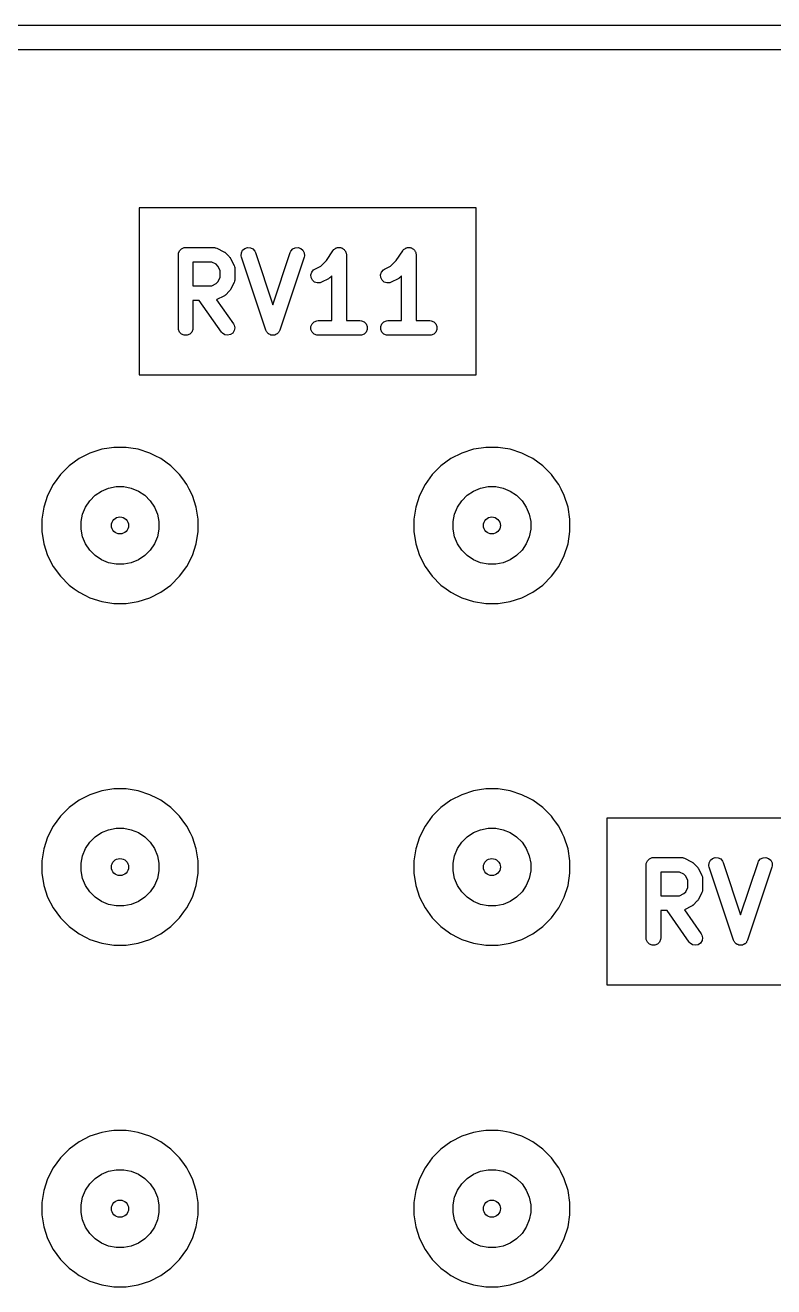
# Model space of a CAD drawing. Extents: x 20 to 124, y -124 to -20.
# Drawn here: x 47.25 to 62.59, y -45.85 to -20 of the extents above; entities that cross this region are included whole.
import ezdxf

# ---------------------------------------------------------------- set-up
doc = ezdxf.new("R2010")
doc.units = 0
doc.layers.add('BLACK', color=7, linetype='CONTINUOUS')
doc.layers.add('WHITE', color=7, linetype='CONTINUOUS')

msp = doc.modelspace()

# ---------------------------------------------------------------- linework, layer by layer
at = {"layer": 'BLACK', "linetype": 'CONTINUOUS'}
for p, q in [((20.6245, -20.5005), (123.3755, -20.5005)), ((56.491214, -23.744984), (49.580214, -23.744984)), ((49.580214, -23.744984), (49.580214, -27.161655)), ((56.491214, -27.161655), (56.491214, -23.744984)), ((50.452378, -24.578608), (50.50645, -24.55621)), ((50.50645, -24.55621), (50.535714, -24.553328)), ((50.535714, -24.553328), (51.107143, -24.553328)), ((51.107143, -24.553328), (51.136407, -24.55621)), ((51.136407, -24.55621), (51.141387, -24.558273)), ((51.747144, -24.573014), (51.802668, -24.554506)), ((51.802668, -24.554506), (51.861049, -24.558655)), ((52.78181, -24.558655), (52.84019, -24.554505)), ((52.84019, -24.554505), (52.895714, -24.573014)), ((53.635585, -24.561893), (53.649307, -24.55621)), ((53.649307, -24.55621), (53.664004, -24.55621)), ((53.664004, -24.55621), (53.678414, -24.553328)), ((53.678414, -24.553328), (53.692984, -24.55621)), ((53.692984, -24.55621), (53.707835, -24.55621)), ((53.707835, -24.55621), (53.721409, -24.561832)), ((55.064156, -24.561893), (55.077878, -24.55621)), ((55.077878, -24.55621), (55.092575, -24.55621)), ((55.092575, -24.55621), (55.106985, -24.553328)), ((55.106985, -24.553328), (55.121555, -24.55621)), ((55.121555, -24.55621), (55.136406, -24.55621)), ((55.136406, -24.55621), (55.14998, -24.561832)), ((50.385714, -24.703328), (50.388596, -24.674064)), ((50.385714, -26.203328), (50.385714, -24.703328)), ((50.388596, -24.674064), (50.410994, -24.619992)), ((50.410994, -24.619992), (50.452378, -24.578608)), ((51.141387, -24.558273), (51.146762, -24.558655)), ((51.146762, -24.558655), (51.174225, -24.569164)), ((51.174225, -24.569164), (51.317082, -24.640593)), ((51.317082, -24.640593), (51.329677, -24.648521)), ((51.329677, -24.648521), (51.333334, -24.650036)), ((51.333334, -24.650036), (51.337451, -24.653415)), ((51.337451, -24.653415), (51.341968, -24.656258)), ((51.341968, -24.656258), (51.344565, -24.659252)), ((51.344565, -24.659252), (51.356065, -24.66869)), ((51.356065, -24.66869), (51.427494, -24.740118)), ((51.427494, -24.740118), (51.436936, -24.751623)), ((51.436936, -24.751623), (51.439928, -24.754218)), ((51.439928, -24.754218), (51.442767, -24.758728)), ((51.442767, -24.758728), (51.446149, -24.762849)), ((51.446149, -24.762849), (51.447664, -24.766508)), ((51.447664, -24.766508), (51.455593, -24.779103)), ((51.455593, -24.779103), (51.527021, -24.921961)), ((51.672607, -24.722089), (51.676756, -24.663708)), ((51.679127, -24.750762), (51.672607, -24.722089)), ((51.676756, -24.663708), (51.70293, -24.611361)), ((52.179127, -26.250762), (51.679127, -24.750762)), ((51.70293, -24.611361), (51.747144, -24.573014)), ((51.861049, -24.558655), (51.913396, -24.584829)), ((51.913396, -24.584829), (51.951743, -24.629043)), ((51.951743, -24.629043), (51.963731, -24.655894)), ((51.963731, -24.655894), (52.321429, -25.728986)), ((52.321429, -25.728986), (52.679127, -24.655894)), ((52.963732, -24.750762), (52.463731, -26.250762)), ((52.679127, -24.655894), (52.691115, -24.629043)), ((52.691115, -24.629043), (52.729462, -24.584828)), ((52.729462, -24.584828), (52.78181, -24.558655)), ((52.895714, -24.573014), (52.939928, -24.611361)), ((52.939928, -24.611361), (52.966102, -24.663708)), ((52.970252, -24.722088), (52.963732, -24.750762)), ((52.966102, -24.663708), (52.970252, -24.722088)), ((53.419144, -24.822051), (53.553764, -24.620123)), ((53.553764, -24.620123), (53.55383, -24.620042)), ((53.55383, -24.620042), (53.553851, -24.619992)), ((53.553851, -24.619992), (53.553962, -24.61988)), ((53.553962, -24.61988), (53.572394, -24.597372)), ((53.572394, -24.597372), (53.584736, -24.589106)), ((53.584736, -24.589106), (53.595235, -24.578608)), ((53.595235, -24.578608), (53.608811, -24.572984)), ((53.608811, -24.572984), (53.621024, -24.564806)), ((53.621024, -24.564806), (53.635585, -24.561893)), ((53.721409, -24.561832), (53.735828, -24.564685)), ((53.735828, -24.564685), (53.748188, -24.572925)), ((53.748188, -24.572925), (53.761907, -24.578608)), ((53.761907, -24.578608), (53.772296, -24.588997)), ((53.772296, -24.588997), (53.784527, -24.597151)), ((53.784527, -24.597151), (53.792792, -24.609493)), ((53.792792, -24.609493), (53.803291, -24.619992)), ((53.803291, -24.619992), (53.808914, -24.633568)), ((53.808914, -24.633568), (53.817093, -24.645781)), ((53.817093, -24.645781), (53.820005, -24.660343)), ((53.820005, -24.660343), (53.825689, -24.674064)), ((53.825689, -24.674064), (53.82854, -24.703016)), ((53.82854, -24.703016), (53.828571, -24.70317)), ((53.828571, -24.70317), (53.82856, -24.703222)), ((53.82856, -24.703222), (53.828571, -24.703328)), ((53.828571, -24.703328), (53.828571, -26.053328)), ((54.847715, -24.822051), (54.982335, -24.620123)), ((54.982335, -24.620123), (54.982401, -24.620042)), ((54.982401, -24.620042), (54.982422, -24.619992)), ((54.982422, -24.619992), (54.982533, -24.61988)), ((54.982533, -24.61988), (55.000965, -24.597372)), ((55.000965, -24.597372), (55.013307, -24.589106)), ((55.013307, -24.589106), (55.023806, -24.578608)), ((55.023806, -24.578608), (55.037382, -24.572984)), ((55.037382, -24.572984), (55.049595, -24.564806)), ((55.049595, -24.564806), (55.064156, -24.561893)), ((55.14998, -24.561832), (55.164399, -24.564685)), ((55.164399, -24.564685), (55.176759, -24.572925)), ((55.176759, -24.572925), (55.190478, -24.578608)), ((55.190478, -24.578608), (55.200867, -24.588997)), ((55.200867, -24.588997), (55.213098, -24.597151)), ((55.213098, -24.597151), (55.221363, -24.609493)), ((55.221363, -24.609493), (55.231862, -24.619992)), ((55.231862, -24.619992), (55.237485, -24.633568)), ((55.237485, -24.633568), (55.245664, -24.645781)), ((55.245664, -24.645781), (55.248576, -24.660343)), ((55.248576, -24.660343), (55.25426, -24.674064)), ((55.25426, -24.674064), (55.257111, -24.703016)), ((55.257111, -24.703016), (55.257142, -24.70317)), ((55.257142, -24.70317), (55.257131, -24.703222)), ((55.257131, -24.703222), (55.257142, -24.703328)), ((55.257142, -24.703328), (55.257142, -26.053328)), ((51.071733, -24.853328), (50.685714, -24.853328)), ((50.685714, -24.853328), (50.685714, -25.339042)), ((51.161147, -24.898035), (51.071733, -24.853328)), ((51.198151, -24.935039), (51.161147, -24.898035)), ((51.242857, -25.024451), (51.198151, -24.935039)), ((51.242857, -25.167918), (51.242857, -25.024451)), ((51.527021, -24.921961), (51.537531, -24.949424)), ((51.537531, -24.949424), (51.537912, -24.954799)), ((51.537912, -24.954799), (51.539975, -24.959778)), ((51.539975, -24.959778), (51.542857, -24.989042)), ((51.542857, -24.989042), (51.542857, -25.203328)), ((53.101178, -25.113139), (53.119685, -25.057616)), ((53.119685, -25.057616), (53.158032, -25.013401)), ((53.158032, -25.013401), (53.182918, -24.997736)), ((53.182918, -24.997736), (53.304003, -24.937192)), ((53.304003, -24.937192), (53.419144, -24.822051)), ((54.529749, -25.113139), (54.548256, -25.057616)), ((54.548256, -25.057616), (54.586603, -25.013401)), ((54.586603, -25.013401), (54.611489, -24.997736)), ((54.611489, -24.997736), (54.732574, -24.937192)), ((54.732574, -24.937192), (54.847715, -24.822051)), ((51.071733, -25.339042), (51.161145, -25.294336)), ((51.161145, -25.294336), (51.19815, -25.257331)), ((51.19815, -25.257331), (51.242857, -25.167918)), ((51.527021, -25.270409), (51.455593, -25.413267)), ((51.537531, -25.242946), (51.527021, -25.270409)), ((51.537912, -25.23757), (51.537531, -25.242946)), ((51.539975, -25.232592), (51.537912, -25.23757)), ((51.542857, -25.203328), (51.539975, -25.232592)), ((53.105327, -25.171519), (53.101178, -25.113139)), ((53.131501, -25.223868), (53.105327, -25.171519)), ((53.175716, -25.262215), (53.131501, -25.223868)), ((53.231239, -25.280722), (53.175716, -25.262215)), ((53.289619, -25.276573), (53.231239, -25.280722)), ((53.317082, -25.266064), (53.289619, -25.276573)), ((53.459939, -25.194635), (53.317082, -25.266064)), ((53.472532, -25.186707), (53.459939, -25.194635)), ((53.476192, -25.185192), (53.472532, -25.186707)), ((53.480311, -25.18181), (53.476192, -25.185192)), ((53.484825, -25.17897), (53.480311, -25.18181)), ((53.487421, -25.175976), (53.484825, -25.17897)), ((53.498923, -25.166537), (53.487421, -25.175976)), ((53.528571, -25.136889), (53.498923, -25.166537)), ((53.528571, -26.053328), (53.528571, -25.136889)), ((54.533898, -25.171519), (54.529749, -25.113139)), ((54.560072, -25.223868), (54.533898, -25.171519)), ((54.604287, -25.262215), (54.560072, -25.223868)), ((54.65981, -25.280722), (54.604287, -25.262215)), ((54.71819, -25.276573), (54.65981, -25.280722)), ((54.745653, -25.266064), (54.71819, -25.276573)), ((54.88851, -25.194635), (54.745653, -25.266064)), ((54.901103, -25.186707), (54.88851, -25.194635)), ((54.904763, -25.185192), (54.901103, -25.186707)), ((54.908882, -25.18181), (54.904763, -25.185192)), ((54.913396, -25.17897), (54.908882, -25.18181)), ((54.915992, -25.175976), (54.913396, -25.17897)), ((54.927494, -25.166537), (54.915992, -25.175976)), ((54.957142, -25.136889), (54.927494, -25.166537)), ((54.957142, -26.053328), (54.957142, -25.136889)), ((50.685714, -25.339042), (51.071733, -25.339042)), ((51.317082, -25.551778), (51.174225, -25.623206)), ((51.329675, -25.54385), (51.317082, -25.551778)), ((51.333335, -25.542335), (51.329675, -25.54385)), ((51.337454, -25.538953), (51.333335, -25.542335)), ((51.341968, -25.536113), (51.337454, -25.538953)), ((51.344564, -25.533119), (51.341968, -25.536113)), ((51.356066, -25.52368), (51.344564, -25.533119)), ((51.427495, -25.452251), (51.356066, -25.52368)), ((51.436936, -25.440746), (51.427495, -25.452251)), ((51.439928, -25.438152), (51.436936, -25.440746)), ((51.442766, -25.433642), (51.439928, -25.438152)), ((51.44615, -25.42952), (51.442766, -25.433642)), ((51.447666, -25.425858), (51.44615, -25.42952)), ((51.455593, -25.413267), (51.447666, -25.425858)), ((50.814759, -25.639042), (50.685714, -25.639042)), ((50.685714, -25.639042), (50.685714, -26.203328)), ((51.269972, -26.289347), (50.814759, -25.639042)), ((51.174225, -25.623206), (51.17079, -25.62452)), ((51.17079, -25.62452), (51.515742, -26.117309)), ((53.12528, -26.119992), (53.166664, -26.078608)), ((53.166664, -26.078608), (53.220736, -26.05621)), ((53.220736, -26.05621), (53.25, -26.053328)), ((53.25, -26.053328), (53.528571, -26.053328)), ((53.828571, -26.053328), (54.107143, -26.053328)), ((54.107143, -26.053328), (54.136407, -26.05621)), ((54.136407, -26.05621), (54.190479, -26.078608)), ((54.190479, -26.078608), (54.231863, -26.119992)), ((54.553851, -26.119992), (54.595235, -26.078608)), ((54.595235, -26.078608), (54.649307, -26.05621)), ((54.649307, -26.05621), (54.678571, -26.053328)), ((54.678571, -26.053328), (54.957142, -26.053328)), ((55.257142, -26.053328), (55.535714, -26.053328)), ((55.535714, -26.053328), (55.564978, -26.05621)), ((55.564978, -26.05621), (55.61905, -26.078608)), ((55.61905, -26.078608), (55.660434, -26.119992)), ((50.388596, -26.232592), (50.385714, -26.203328)), ((50.410994, -26.286664), (50.388596, -26.232592)), ((50.452378, -26.328048), (50.410994, -26.286664)), ((50.50645, -26.350446), (50.452378, -26.328048)), ((50.564978, -26.350446), (50.50645, -26.350446)), ((50.61905, -26.328048), (50.564978, -26.350446)), ((50.660434, -26.286664), (50.61905, -26.328048)), ((50.682832, -26.232592), (50.660434, -26.286664)), ((50.685714, -26.203328), (50.682832, -26.232592)), ((51.289115, -26.311669), (51.269972, -26.289347)), ((51.338472, -26.343122), (51.289115, -26.311669)), ((51.396108, -26.353293), (51.338472, -26.343122)), ((51.45325, -26.340634), (51.396108, -26.353293)), ((51.501198, -26.30707), (51.45325, -26.340634)), ((51.532651, -26.257713), (51.501198, -26.30707)), ((51.515742, -26.117309), (51.530163, -26.142935)), ((51.530163, -26.142935), (51.542822, -26.200077)), ((51.542822, -26.200077), (51.532651, -26.257713)), ((52.191115, -26.277613), (52.179127, -26.250762)), ((52.198137, -26.28571), (52.191115, -26.277613)), ((52.20293, -26.295295), (52.198137, -26.28571)), ((52.217136, -26.307616), (52.20293, -26.295295)), ((52.229462, -26.321828), (52.217136, -26.307616)), ((52.239049, -26.326621), (52.229462, -26.321828)), ((52.247144, -26.333642), (52.239049, -26.326621)), ((52.264986, -26.339589), (52.247144, -26.333642)), ((52.28181, -26.348001), (52.264986, -26.339589)), ((52.2925, -26.34876), (52.28181, -26.348001)), ((52.302668, -26.35215), (52.2925, -26.34876)), ((52.321424, -26.350817), (52.302668, -26.35215)), ((52.34019, -26.352151), (52.321424, -26.350817)), ((52.35036, -26.34876), (52.34019, -26.352151)), ((52.361049, -26.348001), (52.35036, -26.34876)), ((52.37787, -26.33959), (52.361049, -26.348001)), ((52.395714, -26.333642), (52.37787, -26.33959)), ((52.40381, -26.326619), (52.395714, -26.333642)), ((52.413396, -26.321827), (52.40381, -26.326619)), ((52.425719, -26.307618), (52.413396, -26.321827)), ((52.439928, -26.295295), (52.425719, -26.307618)), ((52.44472, -26.285709), (52.439928, -26.295295)), ((52.451743, -26.277613), (52.44472, -26.285709)), ((52.463731, -26.250762), (52.451743, -26.277613)), ((53.102882, -26.174064), (53.12528, -26.119992)), ((53.102882, -26.232592), (53.102882, -26.174064)), ((53.12528, -26.286664), (53.102882, -26.232592)), ((53.166664, -26.328048), (53.12528, -26.286664)), ((53.220736, -26.350446), (53.166664, -26.328048)), ((53.25, -26.353328), (53.220736, -26.350446)), ((54.107143, -26.353328), (53.25, -26.353328)), ((54.136407, -26.350446), (54.107143, -26.353328)), ((54.190479, -26.328048), (54.136407, -26.350446)), ((54.231863, -26.286664), (54.190479, -26.328048)), ((54.231863, -26.119992), (54.254261, -26.174064)), ((54.254261, -26.232592), (54.231863, -26.286664)), ((54.254261, -26.174064), (54.254261, -26.232592)), ((54.531453, -26.174064), (54.553851, -26.119992)), ((54.531453, -26.232592), (54.531453, -26.174064)), ((54.553851, -26.286664), (54.531453, -26.232592)), ((54.595235, -26.328048), (54.553851, -26.286664)), ((54.649307, -26.350446), (54.595235, -26.328048)), ((54.678571, -26.353328), (54.649307, -26.350446)), ((55.535714, -26.353328), (54.678571, -26.353328)), ((55.564978, -26.350446), (55.535714, -26.353328)), ((55.61905, -26.328048), (55.564978, -26.350446)), ((55.660434, -26.286664), (55.61905, -26.328048)), ((55.660434, -26.119992), (55.682832, -26.174064)), ((55.682832, -26.232592), (55.660434, -26.286664)), ((55.682832, -26.174064), (55.682832, -26.232592)), ((49.580214, -27.161655), (56.491214, -27.161655)), ((48.815214, -28.68891), (48.575616, -28.76676)), ((48.968076, -28.664699), (48.815214, -28.68891)), ((49.064038, -28.6495), (48.968076, -28.664699)), ((49.315962, -28.6495), (49.064038, -28.6495)), ((49.41193, -28.6647), (49.315962, -28.6495)), ((49.564785, -28.68891), (49.41193, -28.6647)), ((49.804383, -28.76676), (49.564785, -28.68891)), ((56.435214, -28.68891), (56.195616, -28.76676)), ((56.588076, -28.664699), (56.435214, -28.68891)), ((56.684038, -28.6495), (56.588076, -28.664699)), ((56.935962, -28.6495), (56.684038, -28.6495)), ((57.03193, -28.6647), (56.935962, -28.6495)), ((57.184785, -28.68891), (57.03193, -28.6647)), ((57.424383, -28.76676), (57.184785, -28.68891)), ((48.351151, -28.881132), (48.14735, -29.029201)), ((48.575616, -28.76676), (48.351151, -28.881132)), ((49.913418, -28.822317), (49.804383, -28.76676)), ((50.028845, -28.88113), (49.913418, -28.822317)), ((50.028847, -28.881131), (50.028845, -28.88113)), ((50.028848, -28.881132), (50.028847, -28.881131)), ((50.232649, -29.029201), (50.028848, -28.881132)), ((55.971151, -28.881132), (55.76735, -29.029201)), ((56.195616, -28.76676), (55.971151, -28.881132)), ((57.533418, -28.822317), (57.424383, -28.76676)), ((57.648845, -28.88113), (57.533418, -28.822317)), ((57.648847, -28.881131), (57.648845, -28.88113)), ((57.648848, -28.881132), (57.648847, -28.881131)), ((57.852649, -29.029201), (57.648848, -28.881132)), ((47.969201, -29.20735), (47.821132, -29.411151)), ((47.969205, -29.207345), (47.969201, -29.20735)), ((48.147345, -29.029205), (47.969205, -29.207345)), ((48.14735, -29.029201), (48.147345, -29.029205)), ((50.232654, -29.029205), (50.232649, -29.029201)), ((50.410794, -29.207345), (50.232654, -29.029205)), ((50.410798, -29.20735), (50.410794, -29.207345)), ((50.475239, -29.296046), (50.410798, -29.20735)), ((55.589201, -29.20735), (55.441132, -29.411151)), ((55.589205, -29.207345), (55.589201, -29.20735)), ((55.767345, -29.029205), (55.589205, -29.207345)), ((55.76735, -29.029201), (55.767345, -29.029205)), ((57.852654, -29.029205), (57.852649, -29.029201)), ((58.030794, -29.207345), (57.852654, -29.029205)), ((58.030798, -29.20735), (58.030794, -29.207345)), ((58.095239, -29.296046), (58.030798, -29.20735)), ((47.821132, -29.411151), (47.70676, -29.635616)), ((48.957772, -29.484448), (49.111586, -29.453852)), ((49.111586, -29.453852), (49.268414, -29.453852)), ((49.268414, -29.453852), (49.422228, -29.484448)), ((50.55887, -29.411155), (50.475239, -29.296046)), ((50.608693, -29.508939), (50.55887, -29.411155)), ((55.441132, -29.411151), (55.32676, -29.635616)), ((56.577772, -29.484448), (56.731586, -29.453852)), ((56.731586, -29.453852), (56.888414, -29.453852)), ((56.888414, -29.453852), (57.042228, -29.484448)), ((58.17887, -29.411155), (58.095239, -29.296046)), ((58.228693, -29.508939), (58.17887, -29.411155)), ((47.70676, -29.635616), (47.62891, -29.875214)), ((48.571592, -29.742485), (48.682485, -29.631592)), ((48.682485, -29.631592), (48.812883, -29.544463)), ((48.812883, -29.544463), (48.957772, -29.484448)), ((49.422228, -29.484448), (49.567117, -29.544463)), ((49.567117, -29.544463), (49.697515, -29.631592)), ((49.697515, -29.631592), (49.808408, -29.742485)), ((50.673239, -29.635616), (50.608693, -29.508939)), ((50.673239, -29.635618), (50.673239, -29.635616)), ((50.673241, -29.635621), (50.673239, -29.635618)), ((50.75109, -29.875215), (50.673241, -29.635621)), ((55.32676, -29.635616), (55.24891, -29.875214)), ((56.191592, -29.742485), (56.302485, -29.631592)), ((56.302485, -29.631592), (56.432883, -29.544463)), ((56.432883, -29.544463), (56.577772, -29.484448)), ((57.042228, -29.484448), (57.187117, -29.544463)), ((57.187117, -29.544463), (57.317515, -29.631592)), ((57.317515, -29.631592), (57.428408, -29.742485)), ((58.293239, -29.635616), (58.228693, -29.508939)), ((58.293239, -29.635618), (58.293239, -29.635616)), ((58.293241, -29.635621), (58.293239, -29.635618)), ((58.37109, -29.875215), (58.293241, -29.635621)), ((47.62891, -29.875214), (47.5895, -30.124038)), ((48.424448, -30.017772), (48.484463, -29.872883)), ((48.484463, -29.872883), (48.571592, -29.742485)), ((49.808408, -29.742485), (49.895537, -29.872883)), ((49.895537, -29.872883), (49.955552, -30.017772)), ((50.7905, -30.124038), (50.75109, -29.875215)), ((55.24891, -29.875214), (55.2095, -30.124038)), ((56.044448, -30.017772), (56.104463, -29.872883)), ((56.104463, -29.872883), (56.191592, -29.742485)), ((57.428408, -29.742485), (57.515537, -29.872883)), ((57.515537, -29.872883), (57.575552, -30.017772)), ((58.4105, -30.124038), (58.37109, -29.875215)), ((47.5895, -30.124038), (47.5895, -30.375961)), ((48.393852, -30.171586), (48.424448, -30.017772)), ((48.393852, -30.328414), (48.393852, -30.171586)), ((49.955552, -30.017772), (49.986148, -30.171586)), ((49.986148, -30.171586), (49.986148, -30.328414)), ((50.7905, -30.375962), (50.7905, -30.124038)), ((55.2095, -30.124038), (55.2095, -30.375961)), ((56.013852, -30.171586), (56.044448, -30.017772)), ((56.013852, -30.328414), (56.013852, -30.171586)), ((57.575552, -30.017772), (57.606148, -30.171586)), ((57.606148, -30.171586), (57.606148, -30.328414)), ((58.4105, -30.375962), (58.4105, -30.124038)), ((47.5895, -30.375961), (47.62891, -30.624785)), ((48.424448, -30.482228), (48.393852, -30.328414)), ((48.484463, -30.627117), (48.424448, -30.482228)), ((49.955552, -30.482228), (49.895537, -30.627117)), ((49.986148, -30.328414), (49.955552, -30.482228)), ((50.75109, -30.624785), (50.7905, -30.375962)), ((55.2095, -30.375961), (55.24891, -30.624785)), ((56.044448, -30.482228), (56.013852, -30.328414)), ((56.104463, -30.627117), (56.044448, -30.482228)), ((57.575552, -30.482228), (57.515537, -30.627117)), ((57.606148, -30.328414), (57.575552, -30.482228)), ((58.37109, -30.624785), (58.4105, -30.375962)), ((47.62891, -30.624785), (47.70676, -30.864383)), ((48.571592, -30.757515), (48.484463, -30.627117)), ((48.682485, -30.868408), (48.571592, -30.757515)), ((49.808408, -30.757515), (49.697515, -30.868408)), ((49.895537, -30.627117), (49.808408, -30.757515)), ((50.673241, -30.864379), (50.75109, -30.624785)), ((55.24891, -30.624785), (55.32676, -30.864383)), ((56.191592, -30.757515), (56.104463, -30.627117)), ((56.302485, -30.868408), (56.191592, -30.757515)), ((57.428408, -30.757515), (57.317515, -30.868408)), ((57.515537, -30.627117), (57.428408, -30.757515)), ((58.293241, -30.864379), (58.37109, -30.624785)), ((47.70676, -30.864383), (47.821132, -31.088848)), ((48.812883, -30.955537), (48.682485, -30.868408)), ((48.957772, -31.015552), (48.812883, -30.955537)), ((49.111586, -31.046148), (48.957772, -31.015552)), ((49.422228, -31.015552), (49.268414, -31.046148)), ((49.567117, -30.955537), (49.422228, -31.015552)), ((49.697515, -30.868408), (49.567117, -30.955537)), ((50.55887, -31.088845), (50.673241, -30.864379)), ((55.32676, -30.864383), (55.441132, -31.088848)), ((56.432883, -30.955537), (56.302485, -30.868408)), ((56.577772, -31.015552), (56.432883, -30.955537)), ((56.731586, -31.046148), (56.577772, -31.015552)), ((57.042228, -31.015552), (56.888414, -31.046148)), ((57.187117, -30.955537), (57.042228, -31.015552)), ((57.317515, -30.868408), (57.187117, -30.955537)), ((58.17887, -31.088845), (58.293241, -30.864379)), ((47.821132, -31.088848), (47.969201, -31.292649)), ((49.268414, -31.046148), (49.111586, -31.046148)), ((50.410793, -31.292656), (50.55887, -31.088845)), ((55.441132, -31.088848), (55.589201, -31.292649)), ((56.888414, -31.046148), (56.731586, -31.046148)), ((58.030793, -31.292656), (58.17887, -31.088845)), ((47.969201, -31.292649), (47.969205, -31.292654)), ((47.969205, -31.292654), (48.147345, -31.470794)), ((48.147345, -31.470794), (48.14735, -31.470798)), ((48.14735, -31.470798), (48.251422, -31.54641)), ((50.028845, -31.61887), (50.232656, -31.470793)), ((50.232656, -31.470793), (50.410793, -31.292656)), ((55.589201, -31.292649), (55.589205, -31.292654)), ((55.589205, -31.292654), (55.767345, -31.470794)), ((55.767345, -31.470794), (55.76735, -31.470798)), ((55.76735, -31.470798), (55.871422, -31.54641)), ((57.648845, -31.61887), (57.852656, -31.470793)), ((57.852656, -31.470793), (58.030793, -31.292656)), ((48.251422, -31.54641), (48.351155, -31.61887)), ((48.351155, -31.61887), (48.466586, -31.677685)), ((48.466586, -31.677685), (48.575616, -31.733239)), ((48.575616, -31.733239), (48.575618, -31.733239)), ((48.575618, -31.733239), (48.575621, -31.733241)), ((48.575621, -31.733241), (48.815215, -31.81109)), ((49.564785, -31.81109), (49.804379, -31.733241)), ((49.804379, -31.733241), (50.028845, -31.61887)), ((55.871422, -31.54641), (55.971155, -31.61887)), ((55.971155, -31.61887), (56.086586, -31.677685)), ((56.086586, -31.677685), (56.195616, -31.733239)), ((56.195616, -31.733239), (56.195618, -31.733239)), ((56.195618, -31.733239), (56.195621, -31.733241)), ((56.195621, -31.733241), (56.435215, -31.81109)), ((57.184785, -31.81109), (57.424379, -31.733241)), ((57.424379, -31.733241), (57.648845, -31.61887)), ((48.815215, -31.81109), (49.064038, -31.8505)), ((49.064038, -31.8505), (49.064039, -31.8505)), ((49.064039, -31.8505), (49.315961, -31.8505)), ((49.315961, -31.8505), (49.315962, -31.8505)), ((49.315962, -31.8505), (49.564785, -31.81109)), ((56.435215, -31.81109), (56.684038, -31.8505)), ((56.684038, -31.8505), (56.684039, -31.8505)), ((56.684039, -31.8505), (56.935961, -31.8505)), ((56.935961, -31.8505), (56.935962, -31.8505)), ((56.935962, -31.8505), (57.184785, -31.81109)), ((48.939626, -35.669205), (48.815214, -35.68891)), ((49.064038, -35.6495), (48.939626, -35.669205)), ((49.315962, -35.6495), (49.064038, -35.6495)), ((49.564785, -35.68891), (49.315962, -35.6495)), ((56.559626, -35.669205), (56.435214, -35.68891)), ((56.684038, -35.6495), (56.559626, -35.669205)), ((56.935962, -35.6495), (56.684038, -35.6495)), ((57.184785, -35.68891), (56.935962, -35.6495)), ((48.351151, -35.881132), (48.14735, -36.029201)), ((48.575616, -35.76676), (48.351151, -35.881132)), ((48.815214, -35.68891), (48.575616, -35.76676)), ((49.804383, -35.76676), (49.564785, -35.68891)), ((49.958747, -35.845413), (49.804383, -35.76676)), ((50.028845, -35.88113), (49.958747, -35.845413)), ((50.028847, -35.881131), (50.028845, -35.88113)), ((50.028848, -35.881132), (50.028847, -35.881131)), ((50.232649, -36.029201), (50.028848, -35.881132)), ((55.971151, -35.881132), (55.76735, -36.029201)), ((56.195616, -35.76676), (55.971151, -35.881132)), ((56.435214, -35.68891), (56.195616, -35.76676)), ((57.424383, -35.76676), (57.184785, -35.68891)), ((57.578747, -35.845413), (57.424383, -35.76676)), ((57.648845, -35.88113), (57.578747, -35.845413)), ((57.648847, -35.881131), (57.648845, -35.88113)), ((57.648848, -35.881132), (57.648847, -35.881131)), ((57.852649, -36.029201), (57.648848, -35.881132)), ((48.147345, -36.029205), (47.969205, -36.207345)), ((48.14735, -36.029201), (48.147345, -36.029205)), ((50.232654, -36.029205), (50.232649, -36.029201)), ((50.410794, -36.207345), (50.232654, -36.029205)), ((55.767345, -36.029205), (55.589205, -36.207345)), ((55.76735, -36.029201), (55.767345, -36.029205)), ((57.852654, -36.029205), (57.852649, -36.029201)), ((58.030798, -36.207349), (57.852654, -36.029205)), ((47.821132, -36.411151), (47.70676, -36.635616)), ((47.969201, -36.20735), (47.821132, -36.411151)), ((47.969205, -36.207345), (47.969201, -36.20735)), ((50.410798, -36.20735), (50.410794, -36.207345)), ((50.463752, -36.280236), (50.410798, -36.20735)), ((50.55887, -36.411155), (50.463752, -36.280236)), ((50.631747, -36.554184), (50.55887, -36.411155)), ((55.441132, -36.411151), (55.32676, -36.635616)), ((55.589201, -36.20735), (55.441132, -36.411151)), ((55.589205, -36.207345), (55.589201, -36.20735)), ((58.073778, -36.266507), (58.030798, -36.207349)), ((58.114751, -36.322902), (58.073778, -36.266507)), ((58.17887, -36.411155), (58.114751, -36.322902)), ((58.251747, -36.554184), (58.17887, -36.411155)), ((66.076214, -36.244984), (59.165214, -36.244984)), ((59.165214, -36.244984), (59.165214, -39.661655)), ((47.70676, -36.635616), (47.62891, -36.875214)), ((48.571592, -36.742485), (48.682485, -36.631592)), ((48.682485, -36.631592), (48.812883, -36.544463)), ((48.812883, -36.544463), (48.957772, -36.484448)), ((48.957772, -36.484448), (49.111586, -36.453852)), ((49.111586, -36.453852), (49.268414, -36.453852)), ((49.268414, -36.453852), (49.422228, -36.484448)), ((49.422228, -36.484448), (49.567117, -36.544463)), ((49.567117, -36.544463), (49.697515, -36.631592)), ((49.697515, -36.631592), (49.808408, -36.742485)), ((50.673239, -36.635616), (50.631747, -36.554184)), ((50.673239, -36.635618), (50.673239, -36.635616)), ((50.673241, -36.635621), (50.673239, -36.635618)), ((50.75109, -36.875215), (50.673241, -36.635621)), ((55.32676, -36.635616), (55.24891, -36.875214)), ((56.191592, -36.742485), (56.302485, -36.631592)), ((56.302485, -36.631592), (56.432883, -36.544463)), ((56.432883, -36.544463), (56.577772, -36.484448)), ((56.577772, -36.484448), (56.731586, -36.453852)), ((56.731586, -36.453852), (56.888414, -36.453852)), ((56.888414, -36.453852), (57.042228, -36.484448)), ((57.042228, -36.484448), (57.187117, -36.544463)), ((57.187117, -36.544463), (57.317515, -36.631592)), ((57.317515, -36.631592), (57.428408, -36.742485)), ((58.293239, -36.635616), (58.251747, -36.554184)), ((58.293239, -36.635618), (58.293239, -36.635616)), ((58.293241, -36.635621), (58.293239, -36.635618)), ((58.37109, -36.875215), (58.293241, -36.635621)), ((47.62891, -36.875214), (47.5895, -37.124038)), ((48.424448, -37.017772), (48.484463, -36.872883)), ((48.484463, -36.872883), (48.571592, -36.742485)), ((49.808408, -36.742485), (49.895537, -36.872883)), ((49.895537, -36.872883), (49.955552, -37.017772)), ((50.7905, -37.124038), (50.75109, -36.875215)), ((55.24891, -36.875214), (55.2095, -37.124038)), ((56.044448, -37.017772), (56.104463, -36.872883)), ((56.104463, -36.872883), (56.191592, -36.742485)), ((57.428408, -36.742485), (57.515537, -36.872883)), ((57.515537, -36.872883), (57.575552, -37.017772)), ((58.4105, -37.124038), (58.37109, -36.875215)), ((47.5895, -37.124038), (47.5895, -37.375961)), ((48.393852, -37.171586), (48.424448, -37.017772)), ((48.393852, -37.328414), (48.393852, -37.171586)), ((49.955552, -37.017772), (49.986148, -37.171586)), ((49.986148, -37.171586), (49.986148, -37.328414)), ((50.7905, -37.375962), (50.7905, -37.124038)), ((55.2095, -37.124038), (55.2095, -37.375961)), ((56.013852, -37.171586), (56.044448, -37.017772)), ((56.013852, -37.328414), (56.013852, -37.171586)), ((57.575552, -37.017772), (57.606148, -37.171586)), ((57.606148, -37.171586), (57.606148, -37.328414)), ((58.4105, -37.375962), (58.4105, -37.124038)), ((59.970714, -37.203328), (59.973596, -37.174064)), ((59.970714, -38.703328), (59.970714, -37.203328)), ((59.973596, -37.174064), (59.995994, -37.119992)), ((59.995994, -37.119992), (60.037378, -37.078608)), ((60.037378, -37.078608), (60.09145, -37.05621)), ((60.09145, -37.05621), (60.120714, -37.053328)), ((60.120714, -37.053328), (60.692143, -37.053328)), ((60.692143, -37.053328), (60.721407, -37.05621)), ((60.721407, -37.05621), (60.726387, -37.058273)), ((60.726387, -37.058273), (60.731762, -37.058655)), ((60.731762, -37.058655), (60.759225, -37.069164)), ((60.759225, -37.069164), (60.902082, -37.140593)), ((60.902082, -37.140593), (60.914677, -37.148521)), ((60.914677, -37.148521), (60.918334, -37.150036)), ((60.918334, -37.150036), (60.922451, -37.153415)), ((60.922451, -37.153415), (60.926968, -37.156258)), ((60.926968, -37.156258), (60.929565, -37.159252)), ((60.929565, -37.159252), (60.941065, -37.16869)), ((60.941065, -37.16869), (61.012494, -37.240118)), ((61.257607, -37.222089), (61.261756, -37.163708)), ((61.264127, -37.250762), (61.257607, -37.222089)), ((61.261756, -37.163708), (61.28793, -37.111361)), ((61.28793, -37.111361), (61.332144, -37.073014)), ((61.332144, -37.073014), (61.387668, -37.054506)), ((61.387668, -37.054506), (61.446049, -37.058655)), ((61.446049, -37.058655), (61.498396, -37.084829)), ((61.498396, -37.084829), (61.536743, -37.129043)), ((61.536743, -37.129043), (61.548731, -37.155894)), ((61.548731, -37.155894), (61.906429, -38.228986)), ((61.906429, -38.228986), (62.264127, -37.155894)), ((62.264127, -37.155894), (62.276115, -37.129043)), ((62.276115, -37.129043), (62.314462, -37.084828)), ((62.314462, -37.084828), (62.36681, -37.058655)), ((62.36681, -37.058655), (62.42519, -37.054505)), ((62.42519, -37.054505), (62.480714, -37.073014)), ((62.480714, -37.073014), (62.524928, -37.111361)), ((62.524928, -37.111361), (62.551102, -37.163708)), ((62.555252, -37.222088), (62.548732, -37.250762)), ((62.551102, -37.163708), (62.555252, -37.222088)), ((47.5895, -37.375961), (47.62891, -37.624785)), ((48.424448, -37.482228), (48.393852, -37.328414)), ((48.484463, -37.627117), (48.424448, -37.482228)), ((49.955552, -37.482228), (49.895537, -37.627117)), ((49.986148, -37.328414), (49.955552, -37.482228)), ((50.75109, -37.624785), (50.7905, -37.375962)), ((55.2095, -37.375961), (55.24891, -37.624785)), ((56.044448, -37.482228), (56.013852, -37.328414)), ((56.104463, -37.627117), (56.044448, -37.482228)), ((57.575552, -37.482228), (57.515537, -37.627117)), ((57.606148, -37.328414), (57.575552, -37.482228)), ((58.37109, -37.624785), (58.4105, -37.375962)), ((60.656733, -37.353328), (60.270714, -37.353328)), ((60.270714, -37.353328), (60.270714, -37.839042)), ((60.746147, -37.398035), (60.656733, -37.353328)), ((60.783151, -37.435039), (60.746147, -37.398035)), ((60.827857, -37.524451), (60.783151, -37.435039)), ((61.012494, -37.240118), (61.021936, -37.251623)), ((61.021936, -37.251623), (61.024928, -37.254218)), ((61.024928, -37.254218), (61.027767, -37.258728)), ((61.027767, -37.258728), (61.031149, -37.262849)), ((61.031149, -37.262849), (61.032664, -37.266508)), ((61.032664, -37.266508), (61.040593, -37.279103)), ((61.040593, -37.279103), (61.112021, -37.421961)), ((61.112021, -37.421961), (61.122531, -37.449424)), ((61.122531, -37.449424), (61.122912, -37.454799)), ((61.122912, -37.454799), (61.124975, -37.459778)), ((61.124975, -37.459778), (61.127857, -37.489042)), ((61.764127, -38.750762), (61.264127, -37.250762)), ((62.548732, -37.250762), (62.048731, -38.750762)), ((47.62891, -37.624785), (47.70676, -37.864383)), ((48.571592, -37.757515), (48.484463, -37.627117)), ((49.895537, -37.627117), (49.808408, -37.757515)), ((50.673241, -37.864379), (50.75109, -37.624785)), ((55.24891, -37.624785), (55.32676, -37.864383)), ((56.191592, -37.757515), (56.104463, -37.627117)), ((57.515537, -37.627117), (57.428408, -37.757515)), ((58.293241, -37.864379), (58.37109, -37.624785)), ((60.78315, -37.757331), (60.827857, -37.667918)), ((60.827857, -37.667918), (60.827857, -37.524451)), ((61.122912, -37.73757), (61.122531, -37.742946)), ((61.124975, -37.732592), (61.122912, -37.73757)), ((61.127857, -37.703328), (61.124975, -37.732592)), ((61.127857, -37.489042), (61.127857, -37.703328)), ((47.70676, -37.864383), (47.821132, -38.088848)), ((48.682485, -37.868408), (48.571592, -37.757515)), ((48.812883, -37.955537), (48.682485, -37.868408)), ((48.957772, -38.015552), (48.812883, -37.955537)), ((49.567117, -37.955537), (49.422228, -38.015552)), ((49.697515, -37.868408), (49.567117, -37.955537)), ((49.808408, -37.757515), (49.697515, -37.868408)), ((50.55887, -38.088845), (50.673241, -37.864379)), ((55.32676, -37.864383), (55.441132, -38.088848)), ((56.302485, -37.868408), (56.191592, -37.757515)), ((56.432883, -37.955537), (56.302485, -37.868408)), ((56.577772, -38.015552), (56.432883, -37.955537)), ((57.187117, -37.955537), (57.042228, -38.015552)), ((57.317515, -37.868408), (57.187117, -37.955537)), ((57.428408, -37.757515), (57.317515, -37.868408)), ((58.17887, -38.088845), (58.293241, -37.864379)), ((60.270714, -37.839042), (60.656733, -37.839042)), ((60.656733, -37.839042), (60.746145, -37.794336)), ((60.746145, -37.794336), (60.78315, -37.757331)), ((61.012495, -37.952251), (60.941066, -38.02368)), ((61.021936, -37.940746), (61.012495, -37.952251)), ((61.024928, -37.938152), (61.021936, -37.940746)), ((61.027766, -37.933642), (61.024928, -37.938152)), ((61.03115, -37.92952), (61.027766, -37.933642)), ((61.032666, -37.925858), (61.03115, -37.92952)), ((61.040593, -37.913267), (61.032666, -37.925858)), ((61.112021, -37.770409), (61.040593, -37.913267)), ((61.122531, -37.742946), (61.112021, -37.770409)), ((47.821132, -38.088848), (47.9692, -38.292648)), ((49.111586, -38.046148), (48.957772, -38.015552)), ((49.268414, -38.046148), (49.111586, -38.046148)), ((49.422228, -38.015552), (49.268414, -38.046148)), ((50.4108, -38.292648), (50.499973, -38.16991)), ((50.499973, -38.16991), (50.55887, -38.088845)), ((55.441132, -38.088848), (55.5892, -38.292648)), ((56.731586, -38.046148), (56.577772, -38.015552)), ((56.888414, -38.046148), (56.731586, -38.046148)), ((57.042228, -38.015552), (56.888414, -38.046148)), ((58.0308, -38.292648), (58.119973, -38.16991)), ((58.119973, -38.16991), (58.17887, -38.088845)), ((60.399759, -38.139042), (60.270714, -38.139042)), ((60.270714, -38.139042), (60.270714, -38.703328)), ((60.854972, -38.789347), (60.399759, -38.139042)), ((60.759225, -38.123206), (60.75579, -38.12452)), ((60.75579, -38.12452), (61.100742, -38.617309)), ((60.902082, -38.051778), (60.759225, -38.123206)), ((60.914675, -38.04385), (60.902082, -38.051778)), ((60.918335, -38.042335), (60.914675, -38.04385)), ((60.922454, -38.038953), (60.918335, -38.042335)), ((60.926968, -38.036113), (60.922454, -38.038953)), ((60.929564, -38.033119), (60.926968, -38.036113)), ((60.941066, -38.02368), (60.929564, -38.033119)), ((47.9692, -38.292648), (47.969205, -38.292654)), ((47.969205, -38.292654), (48.147345, -38.470794)), ((48.147345, -38.470794), (48.14735, -38.470798)), ((48.14735, -38.470798), (48.325117, -38.599952)), ((50.028845, -38.61887), (50.232656, -38.470793)), ((50.232656, -38.470793), (50.410793, -38.292656)), ((50.410793, -38.292656), (50.410795, -38.292652)), ((50.410795, -38.292652), (50.4108, -38.292648)), ((55.5892, -38.292648), (55.589205, -38.292654)), ((55.589205, -38.292654), (55.767345, -38.470794)), ((55.767345, -38.470794), (55.76735, -38.470798)), ((55.76735, -38.470798), (55.945117, -38.599952)), ((57.648845, -38.61887), (57.852656, -38.470793)), ((57.852656, -38.470793), (58.030793, -38.292656)), ((58.030793, -38.292656), (58.030795, -38.292652)), ((58.030795, -38.292652), (58.0308, -38.292648)), ((48.325117, -38.599952), (48.351155, -38.61887)), ((48.351155, -38.61887), (48.494184, -38.691747)), ((48.494184, -38.691747), (48.575616, -38.733239)), ((48.575616, -38.733239), (48.575618, -38.733239)), ((48.575618, -38.733239), (48.575621, -38.733241)), ((48.575621, -38.733241), (48.815215, -38.81109)), ((49.564785, -38.81109), (49.804379, -38.733241)), ((49.804379, -38.733241), (50.028845, -38.61887)), ((55.945117, -38.599952), (55.971155, -38.61887)), ((55.971155, -38.61887), (56.114184, -38.691747)), ((56.114184, -38.691747), (56.195616, -38.733239)), ((56.195616, -38.733239), (56.195618, -38.733239)), ((56.195618, -38.733239), (56.195621, -38.733241)), ((56.195621, -38.733241), (56.435215, -38.81109)), ((57.184785, -38.81109), (57.424379, -38.733241)), ((57.424379, -38.733241), (57.648845, -38.61887)), ((59.973596, -38.732592), (59.970714, -38.703328)), ((59.995994, -38.786664), (59.973596, -38.732592)), ((60.267832, -38.732592), (60.245434, -38.786664)), ((60.270714, -38.703328), (60.267832, -38.732592)), ((61.117651, -38.757713), (61.086198, -38.80707)), ((61.100742, -38.617309), (61.115163, -38.642935)), ((61.115163, -38.642935), (61.127822, -38.700077)), ((61.127822, -38.700077), (61.117651, -38.757713)), ((61.776115, -38.777613), (61.764127, -38.750762)), ((62.048731, -38.750762), (62.036743, -38.777613)), ((48.815215, -38.81109), (49.064038, -38.8505)), ((49.064038, -38.8505), (49.064039, -38.8505)), ((49.064039, -38.8505), (49.315961, -38.8505)), ((49.315961, -38.8505), (49.315962, -38.8505)), ((49.315962, -38.8505), (49.564785, -38.81109)), ((56.435215, -38.81109), (56.684038, -38.8505)), ((56.684038, -38.8505), (56.684039, -38.8505)), ((56.684039, -38.8505), (56.935961, -38.8505)), ((56.935961, -38.8505), (56.935962, -38.8505)), ((56.935962, -38.8505), (57.184785, -38.81109)), ((60.037378, -38.828048), (59.995994, -38.786664)), ((60.09145, -38.850446), (60.037378, -38.828048)), ((60.149978, -38.850446), (60.09145, -38.850446)), ((60.20405, -38.828048), (60.149978, -38.850446)), ((60.245434, -38.786664), (60.20405, -38.828048)), ((60.874115, -38.811669), (60.854972, -38.789347)), ((60.923472, -38.843122), (60.874115, -38.811669)), ((60.981108, -38.853293), (60.923472, -38.843122)), ((61.03825, -38.840634), (60.981108, -38.853293)), ((61.086198, -38.80707), (61.03825, -38.840634)), ((61.783137, -38.78571), (61.776115, -38.777613)), ((61.78793, -38.795295), (61.783137, -38.78571)), ((61.802136, -38.807616), (61.78793, -38.795295)), ((61.814462, -38.821828), (61.802136, -38.807616)), ((61.824049, -38.826621), (61.814462, -38.821828)), ((61.832144, -38.833642), (61.824049, -38.826621)), ((61.849986, -38.839589), (61.832144, -38.833642)), ((61.86681, -38.848001), (61.849986, -38.839589)), ((61.8775, -38.84876), (61.86681, -38.848001)), ((61.887668, -38.85215), (61.8775, -38.84876)), ((61.906424, -38.850817), (61.887668, -38.85215)), ((61.92519, -38.852151), (61.906424, -38.850817)), ((61.93536, -38.84876), (61.92519, -38.852151)), ((61.946049, -38.848001), (61.93536, -38.84876)), ((61.96287, -38.83959), (61.946049, -38.848001)), ((61.980714, -38.833642), (61.96287, -38.83959)), ((61.98881, -38.826619), (61.980714, -38.833642)), ((61.998396, -38.821827), (61.98881, -38.826619)), ((62.010719, -38.807618), (61.998396, -38.821827)), ((62.024928, -38.795295), (62.010719, -38.807618)), ((62.02972, -38.785709), (62.024928, -38.795295)), ((62.036743, -38.777613), (62.02972, -38.785709)), ((59.165214, -39.661655), (66.076214, -39.661655)), ((49.064038, -42.6495), (48.968076, -42.664699)), ((49.315962, -42.6495), (49.064038, -42.6495)), ((49.41193, -42.6647), (49.315962, -42.6495)), ((56.684038, -42.6495), (56.588076, -42.664699)), ((56.935962, -42.6495), (56.684038, -42.6495)), ((57.03193, -42.6647), (56.935962, -42.6495)), ((48.351151, -42.881132), (48.14735, -43.029201)), ((48.575616, -42.76676), (48.351151, -42.881132)), ((48.815214, -42.68891), (48.575616, -42.76676)), ((48.968076, -42.664699), (48.815214, -42.68891)), ((49.564785, -42.68891), (49.41193, -42.6647)), ((49.804383, -42.76676), (49.564785, -42.68891)), ((49.913418, -42.822317), (49.804383, -42.76676)), ((50.028845, -42.88113), (49.913418, -42.822317)), ((50.028847, -42.881131), (50.028845, -42.88113)), ((50.028848, -42.881132), (50.028847, -42.881131)), ((50.232649, -43.029201), (50.028848, -42.881132)), ((55.971151, -42.881132), (55.76735, -43.029201)), ((56.195616, -42.76676), (55.971151, -42.881132)), ((56.435214, -42.68891), (56.195616, -42.76676)), ((56.588076, -42.664699), (56.435214, -42.68891)), ((57.184785, -42.68891), (57.03193, -42.6647)), ((57.424383, -42.76676), (57.184785, -42.68891)), ((57.533418, -42.822317), (57.424383, -42.76676)), ((57.648845, -42.88113), (57.533418, -42.822317)), ((57.648847, -42.881131), (57.648845, -42.88113)), ((57.648848, -42.881132), (57.648847, -42.881131)), ((57.852649, -43.029201), (57.648848, -42.881132)), ((48.147345, -43.029205), (47.969205, -43.207345)), ((48.14735, -43.029201), (48.147345, -43.029205)), ((50.232654, -43.029205), (50.232649, -43.029201)), ((50.410794, -43.207345), (50.232654, -43.029205)), ((55.767345, -43.029205), (55.589205, -43.207345)), ((55.76735, -43.029201), (55.767345, -43.029205)), ((57.852654, -43.029205), (57.852649, -43.029201)), ((58.030794, -43.207345), (57.852654, -43.029205)), ((47.821132, -43.411151), (47.70676, -43.635616)), ((47.969201, -43.20735), (47.821132, -43.411151)), ((47.969205, -43.207345), (47.969201, -43.20735)), ((50.410798, -43.20735), (50.410794, -43.207345)), ((50.496621, -43.325476), (50.410798, -43.20735)), ((50.55887, -43.411155), (50.496621, -43.325476)), ((50.601973, -43.49575), (50.55887, -43.411155)), ((55.441132, -43.411151), (55.32676, -43.635616)), ((55.589201, -43.20735), (55.441132, -43.411151)), ((55.589205, -43.207345), (55.589201, -43.20735)), ((58.030798, -43.20735), (58.030794, -43.207345)), ((58.116621, -43.325476), (58.030798, -43.20735)), ((58.17887, -43.411155), (58.116621, -43.325476)), ((58.221973, -43.49575), (58.17887, -43.411155)), ((47.70676, -43.635616), (47.62891, -43.875214)), ((48.571592, -43.742485), (48.682485, -43.631592)), ((48.682485, -43.631592), (48.812883, -43.544463)), ((48.812883, -43.544463), (48.957772, -43.484448)), ((48.957772, -43.484448), (49.111586, -43.453852)), ((49.111586, -43.453852), (49.268414, -43.453852)), ((49.268414, -43.453852), (49.422228, -43.484448)), ((49.422228, -43.484448), (49.567117, -43.544463)), ((49.567117, -43.544463), (49.697515, -43.631592)), ((49.697515, -43.631592), (49.808408, -43.742485)), ((50.673239, -43.635616), (50.601973, -43.49575)), ((50.673239, -43.635618), (50.673239, -43.635616)), ((50.673241, -43.635621), (50.673239, -43.635618)), ((50.75109, -43.875215), (50.673241, -43.635621)), ((55.32676, -43.635616), (55.24891, -43.875214)), ((56.191592, -43.742485), (56.302485, -43.631592)), ((56.302485, -43.631592), (56.432883, -43.544463)), ((56.432883, -43.544463), (56.577772, -43.484448)), ((56.577772, -43.484448), (56.731586, -43.453852)), ((56.731586, -43.453852), (56.888414, -43.453852)), ((56.888414, -43.453852), (57.042228, -43.484448)), ((57.042228, -43.484448), (57.187117, -43.544463)), ((57.187117, -43.544463), (57.317515, -43.631592)), ((57.317515, -43.631592), (57.428408, -43.742485)), ((58.293239, -43.635616), (58.221973, -43.49575)), ((58.293239, -43.635618), (58.293239, -43.635616)), ((58.293241, -43.635621), (58.293239, -43.635618)), ((58.37109, -43.875215), (58.293241, -43.635621)), ((47.62891, -43.875214), (47.5895, -44.124038)), ((48.424448, -44.017772), (48.484463, -43.872883)), ((48.484463, -43.872883), (48.571592, -43.742485)), ((49.808408, -43.742485), (49.895537, -43.872883)), ((49.895537, -43.872883), (49.955552, -44.017772)), ((50.7905, -44.124038), (50.75109, -43.875215)), ((55.24891, -43.875214), (55.2095, -44.124038)), ((56.044448, -44.017772), (56.104463, -43.872883)), ((56.104463, -43.872883), (56.191592, -43.742485)), ((57.428408, -43.742485), (57.515537, -43.872883)), ((57.515537, -43.872883), (57.575552, -44.017772)), ((58.4105, -44.124038), (58.37109, -43.875215)), ((47.5895, -44.124038), (47.5895, -44.375961)), ((48.393852, -44.171586), (48.424448, -44.017772)), ((48.393852, -44.328414), (48.393852, -44.171586)), ((49.955552, -44.017772), (49.986148, -44.171586)), ((49.986148, -44.171586), (49.986148, -44.328414)), ((50.7905, -44.375962), (50.7905, -44.124038)), ((55.2095, -44.124038), (55.2095, -44.375961)), ((56.013852, -44.171586), (56.044448, -44.017772)), ((56.013852, -44.328414), (56.013852, -44.171586)), ((57.575552, -44.017772), (57.606148, -44.171586)), ((57.606148, -44.171586), (57.606148, -44.328414)), ((58.4105, -44.375962), (58.4105, -44.124038)), ((47.5895, -44.375961), (47.62891, -44.624785)), ((48.424448, -44.482228), (48.393852, -44.328414)), ((49.986148, -44.328414), (49.955552, -44.482228)), ((50.75109, -44.624785), (50.7905, -44.375962)), ((55.2095, -44.375961), (55.24891, -44.624785)), ((56.044448, -44.482228), (56.013852, -44.328414)), ((57.606148, -44.328414), (57.575552, -44.482228)), ((58.37109, -44.624785), (58.4105, -44.375962)), ((47.62891, -44.624785), (47.70676, -44.864383)), ((48.484463, -44.627117), (48.424448, -44.482228)), ((48.571592, -44.757515), (48.484463, -44.627117)), ((49.895537, -44.627117), (49.808408, -44.757515)), ((49.955552, -44.482228), (49.895537, -44.627117)), ((50.673241, -44.864379), (50.75109, -44.624785)), ((55.24891, -44.624785), (55.32676, -44.864383)), ((56.104463, -44.627117), (56.044448, -44.482228)), ((56.191592, -44.757515), (56.104463, -44.627117)), ((57.515537, -44.627117), (57.428408, -44.757515)), ((57.575552, -44.482228), (57.515537, -44.627117)), ((58.293241, -44.864379), (58.37109, -44.624785)), ((47.70676, -44.864383), (47.821132, -45.088848)), ((48.682485, -44.868408), (48.571592, -44.757515)), ((48.812883, -44.955537), (48.682485, -44.868408)), ((48.957772, -45.015552), (48.812883, -44.955537)), ((49.567117, -44.955537), (49.422228, -45.015552)), ((49.697515, -44.868408), (49.567117, -44.955537)), ((49.808408, -44.757515), (49.697515, -44.868408)), ((50.55887, -45.088845), (50.673241, -44.864379)), ((55.32676, -44.864383), (55.441132, -45.088848)), ((56.302485, -44.868408), (56.191592, -44.757515)), ((56.432883, -44.955537), (56.302485, -44.868408)), ((56.577772, -45.015552), (56.432883, -44.955537)), ((57.187117, -44.955537), (57.042228, -45.015552)), ((57.317515, -44.868408), (57.187117, -44.955537)), ((57.428408, -44.757515), (57.317515, -44.868408)), ((58.17887, -45.088845), (58.293241, -44.864379)), ((47.821132, -45.088848), (47.969201, -45.292649)), ((49.111586, -45.046148), (48.957772, -45.015552)), ((49.268414, -45.046148), (49.111586, -45.046148)), ((49.422228, -45.015552), (49.268414, -45.046148)), ((50.410793, -45.292656), (50.55887, -45.088845)), ((55.441132, -45.088848), (55.589201, -45.292649)), ((56.731586, -45.046148), (56.577772, -45.015552)), ((56.888414, -45.046148), (56.731586, -45.046148)), ((57.042228, -45.015552), (56.888414, -45.046148)), ((58.030793, -45.292656), (58.17887, -45.088845)), ((47.969201, -45.292649), (47.969205, -45.292654)), ((47.969205, -45.292654), (48.147345, -45.470794)), ((48.147345, -45.470794), (48.14735, -45.470798)), ((48.14735, -45.470798), (48.262218, -45.554254)), ((50.028845, -45.61887), (50.232656, -45.470793)), ((50.232656, -45.470793), (50.410793, -45.292656)), ((55.589201, -45.292649), (55.589205, -45.292654)), ((55.589205, -45.292654), (55.767345, -45.470794)), ((55.767345, -45.470794), (55.76735, -45.470798)), ((55.76735, -45.470798), (55.882218, -45.554254)), ((57.648845, -45.61887), (57.852656, -45.470793)), ((57.852656, -45.470793), (58.030793, -45.292656)), ((48.262218, -45.554254), (48.351155, -45.61887)), ((48.351155, -45.61887), (48.466586, -45.677685)), ((48.466586, -45.677685), (48.575616, -45.733239)), ((48.575616, -45.733239), (48.575618, -45.733239)), ((48.575618, -45.733239), (48.575621, -45.733241)), ((48.575621, -45.733241), (48.815215, -45.81109)), ((49.564785, -45.81109), (49.804379, -45.733241)), ((49.804379, -45.733241), (50.028845, -45.61887)), ((55.882218, -45.554254), (55.971155, -45.61887)), ((55.971155, -45.61887), (56.086586, -45.677685)), ((56.086586, -45.677685), (56.195616, -45.733239)), ((56.195616, -45.733239), (56.195618, -45.733239)), ((56.195618, -45.733239), (56.195621, -45.733241)), ((56.195621, -45.733241), (56.435215, -45.81109)), ((57.184785, -45.81109), (57.424379, -45.733241)), ((57.424379, -45.733241), (57.648845, -45.61887)), ((48.815215, -45.81109), (49.064038, -45.8505)), ((49.064038, -45.8505), (49.064039, -45.8505)), ((49.064039, -45.8505), (49.315961, -45.8505)), ((49.315961, -45.8505), (49.315962, -45.8505)), ((49.315962, -45.8505), (49.564785, -45.81109)), ((56.435215, -45.81109), (56.684038, -45.8505)), ((56.684038, -45.8505), (56.684039, -45.8505)), ((56.684039, -45.8505), (56.935961, -45.8505)), ((56.935961, -45.8505), (56.935962, -45.8505)), ((56.935962, -45.8505), (57.184785, -45.81109))]:
    msp.add_line(p, q, dxfattribs=at)
at = {"layer": 'BLACK'}
for centre in [(49.19, -30.25), (56.81, -30.25), (49.19, -37.25), (56.81, -37.25), (49.19, -44.25), (56.81, -44.25)]:
    msp.add_circle(centre, 0.175, dxfattribs=at)
at = {"layer": 'WHITE', "linetype": 'CONTINUOUS'}
msp.add_line((20, -20), (124, -20), dxfattribs=at)
at = {"layer": 'WHITE'}
for centre in [(49.19, -30.25), (56.81, -30.25), (49.19, -37.25), (56.81, -37.25), (49.19, -44.25), (56.81, -44.25)]:
    msp.add_circle(centre, 0.175, dxfattribs=at)

doc.saveas('drawing.dxf')
